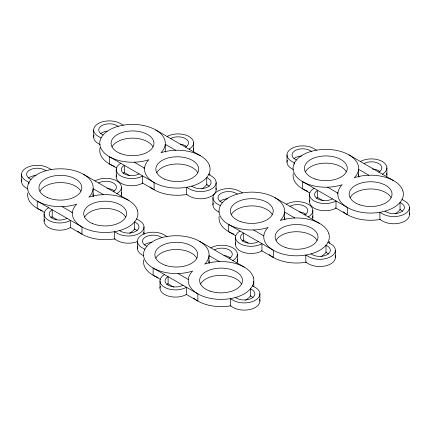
<?xml version="1.0" encoding="UTF-8"?>
<svg xmlns="http://www.w3.org/2000/svg" width="431" height="431" viewBox="0 0 431 431"><rect width="100%" height="100%" fill="white"/><g stroke="black" fill="none" stroke-linecap="round" stroke-linejoin="round"><path stroke-width="0.65" d="M253.789 281.319L253.789 286.723M349.024 154.918L393.772 180.756M368.888 175.239L358.581 169.286L358.581 176.494L359.222 176.866M316.575 150.15L313.752 148.523A15.678 9.051 0 0 0 291.588 148.523A15.678 9.051 0 0 0 291.588 161.318L294.411 162.95L294.411 164.259M402.037 199.488L404.86 201.121A15.678 9.051 0 0 1 404.86 213.916A15.678 9.051 0 0 1 382.69 213.916L379.867 212.289L379.867 219.492L382.69 221.125A15.678 9.051 0 0 0 401.234 222.682A15.678 9.051 0 0 0 409.116 212.871M311.441 151.303L310.191 150.581A10.635 6.136 0 0 0 295.154 150.581A10.635 6.136 0 0 0 295.154 159.26L296.404 159.982M385.002 211.136L386.257 211.858A10.635 6.136 0 0 0 401.293 211.858A10.635 6.136 0 0 0 401.293 203.179L400.038 202.451L400.038 209.66L401.293 210.382A10.635 6.136 0 0 1 402.538 211.244M327.56 187.199L337.866 193.147M293.349 169.545L291.588 168.526A15.678 9.051 0 0 1 287.326 160.273M309.808 193.007L302.67 188.886L302.67 181.683L347.418 207.516L347.418 214.724L335.555 207.871M317.211 197.279L323.196 200.738M274.967 197.673L319.721 223.511M155.71 129.93L200.463 155.769M294.831 217.994L284.525 212.047L284.525 219.25L285.171 219.621M175.573 150.252L165.267 144.304L165.267 151.507A32.778 18.926 0 0 1 165.197 152.089M242.524 192.905L239.701 191.278A15.678 9.051 0 0 0 217.531 191.278A15.678 9.051 0 0 0 217.531 204.073L220.354 205.706M327.98 242.244L330.803 243.876A15.678 9.051 0 0 1 330.803 256.671A15.678 9.051 0 0 1 308.634 256.671L305.811 255.044L305.811 262.247L308.634 263.88A15.678 9.051 0 0 0 327.177 265.437A15.678 9.051 0 0 0 335.059 255.626M123.266 125.162L120.443 123.535A15.678 9.051 0 0 0 98.273 123.535A15.678 9.051 0 0 0 98.273 136.331L101.096 137.963M208.723 174.501L211.546 176.134A15.678 9.051 0 0 1 211.546 188.929A15.678 9.051 0 0 1 189.376 188.929L186.553 187.302L186.553 194.505L189.376 196.137A15.678 9.051 0 0 0 207.92 197.694A15.678 9.051 0 0 0 215.802 187.884M237.384 194.058L236.134 193.336A10.635 6.136 0 0 0 221.098 193.336A10.635 6.136 0 0 0 221.098 202.015L222.348 202.737M118.126 126.315L116.876 125.593A10.635 6.136 0 0 0 101.84 125.593A10.635 6.136 0 0 0 101.84 134.273L103.09 134.995M310.95 253.891L312.2 254.613A10.635 6.136 0 0 0 327.237 254.613A10.635 6.136 0 0 0 327.237 245.934L325.987 245.212L325.987 252.415L327.237 253.137A10.635 6.136 0 0 1 328.481 253.999M191.687 186.149L192.943 186.871A10.635 6.136 0 0 0 207.979 186.871A10.635 6.136 0 0 0 207.979 178.192L206.729 177.47L206.729 184.673L207.979 185.395A10.635 6.136 0 0 1 209.224 186.257M253.503 229.955L263.81 235.902M134.246 162.212L144.552 168.16M219.12 212.197L217.531 211.282A15.678 9.051 0 0 1 213.275 203.028M100.213 144.66L98.273 143.539A15.678 9.051 0 0 1 94.012 135.286M235.752 235.762L228.613 231.641L228.613 224.438L273.367 250.276L273.367 257.479L261.498 250.626M243.154 240.04L248.218 242.96M116.494 168.02L109.355 163.899L109.355 156.695L154.109 182.534L154.109 189.737L142.241 182.884M123.896 172.298L129.887 175.751M83.582 174.356L128.33 200.189M199.472 241.263L244.221 267.101M103.44 194.672L93.134 188.724L93.134 195.927L93.78 196.299M219.331 261.585L209.03 255.631L209.03 262.84L209.671 263.212M51.133 169.582L48.31 167.955A15.678 9.051 0 0 0 26.14 167.955A15.678 9.051 0 0 0 26.14 180.751L28.963 182.383L28.963 183.692M136.589 218.926L139.412 220.553A15.678 9.051 0 0 1 139.412 233.354A15.678 9.051 0 0 1 117.248 233.354L114.425 231.722L114.425 238.93L117.248 240.557A15.678 9.051 0 0 0 137.214 241.613M167.023 236.495L164.2 234.863A15.678 9.051 0 0 0 142.031 234.863A15.678 9.051 0 0 0 142.031 247.663L144.854 249.29M252.485 285.834L255.308 287.461A15.678 9.051 0 0 1 255.308 300.262A15.678 9.051 0 0 1 233.139 300.262L230.316 298.635L230.316 305.838L233.139 307.465A15.678 9.051 0 0 0 251.682 309.027A15.678 9.051 0 0 0 259.564 299.211M45.998 170.735L44.743 170.013A10.635 6.136 0 0 0 29.707 170.013A10.635 6.136 0 0 0 29.707 178.693L30.962 179.42M161.889 237.648L160.634 236.921A10.635 6.136 0 0 0 145.597 236.921A10.635 6.136 0 0 0 145.597 245.605L146.852 246.327M119.559 230.569L120.809 231.291A10.635 6.136 0 0 0 135.846 231.291A10.635 6.136 0 0 0 135.846 222.611L134.596 221.89L134.596 229.093L135.846 229.815A10.635 6.136 0 0 1 137.09 230.682M235.45 297.482L236.705 298.204A10.635 6.136 0 0 0 251.742 298.204A10.635 6.136 0 0 0 251.742 289.519L250.486 288.797L250.486 296.005L251.742 296.727A10.635 6.136 0 0 1 252.981 297.589M62.112 206.632L72.419 212.585M178.003 273.545L188.309 279.493M27.729 188.875L26.14 187.959A15.678 9.051 0 0 1 21.884 179.705M143.798 255.885L142.031 254.866A15.678 9.051 0 0 1 137.775 246.613M44.361 212.44L37.228 208.324L37.228 201.115L81.976 226.954L81.976 234.157L70.108 227.309M51.763 216.718L56.827 219.638M160.257 279.353L153.118 275.231L153.118 268.028L197.867 293.861L197.867 301.07L186.003 294.217M167.659 283.625L173.645 287.084M409.45 207.516L409.45 214.724M386.893 167.837L386.893 175.045M335.393 250.276L335.393 257.479M329.289 241.333L329.289 243.132M312.836 210.592L312.836 217.8M309.555 194.602L309.555 201.805M286.998 154.918L286.998 162.126M259.898 293.861L259.898 301.07M237.341 254.182L237.341 261.385M235.498 237.357L235.498 244.56M216.136 182.534L216.136 189.737M212.941 197.673L212.941 204.881M193.578 142.85L193.578 150.058M159.998 280.942L159.998 288.15M144.002 226.954L144.002 234.157A15.678 9.051 0 0 0 143.674 232.304M137.441 241.263L137.441 248.466M121.445 187.269L121.445 194.478M116.241 169.615L116.241 176.818M93.683 129.93L93.683 137.139M44.107 214.035L44.107 221.238M21.55 174.356L21.55 181.559M237.012 259.554A15.494 8.943 0 0 1 237.012 263.217M223.985 255.481A10.452 6.034 0 0 1 230.456 257.97M210.894 247.857A15.494 8.943 0 0 1 232.799 247.857A15.494 8.943 0 0 1 232.799 260.507M214.455 249.915A10.452 6.034 0 0 1 229.238 249.915A10.452 6.034 0 0 1 229.238 258.449M158.225 277.639A32.778 18.926 0 0 1 143.695 259.866M209.024 260.83A32.778 18.926 0 0 1 209.03 262.84M200.625 283.932A21.431 12.375 0 0 1 221.044 275.312A21.431 12.375 0 0 1 241.468 283.932M155.871 258.099A21.431 12.375 0 0 1 176.295 249.479A21.431 12.375 0 0 1 196.714 258.099M250.777 295.65A32.778 18.926 0 0 1 245.557 300.251M230.984 305.719A32.778 18.926 0 0 1 193.697 298.117M166.883 284.729A10.452 6.034 0 0 1 168.101 283.884L168.101 276.675A10.452 6.034 0 0 0 168.101 285.209A10.452 6.034 0 0 0 182.879 285.209M160.327 286.319A15.494 8.943 0 0 0 168.122 296.016A15.494 8.943 0 0 0 186.445 294.475L186.445 287.267A15.494 8.943 0 0 1 164.534 287.267A15.494 8.943 0 0 1 164.534 274.617M144.358 244.991A10.635 6.136 0 0 1 152.019 242.362M121.116 192.646A15.494 8.943 0 0 1 121.116 196.31M107.033 188.476A10.452 6.034 0 0 1 114.565 191.057M94.998 180.945A15.494 8.943 0 0 1 116.909 180.945A15.494 8.943 0 0 1 116.909 193.594M98.564 183.008A10.452 6.034 0 0 1 113.342 183.008A10.452 6.034 0 0 1 113.342 191.536M93.134 193.923A32.778 18.926 0 0 1 93.069 196.509M72.591 212.505A32.778 18.926 0 0 1 71.708 212.704M42.33 210.727A32.778 18.926 0 0 1 27.805 192.959M84.729 217.025A21.431 12.375 0 0 1 105.153 208.405A21.431 12.375 0 0 1 125.572 217.025M39.981 191.186A21.431 12.375 0 0 1 60.405 182.566A21.431 12.375 0 0 1 80.823 191.186M134.887 228.737A32.778 18.926 0 0 1 129.666 233.338M115.088 238.812A32.778 18.926 0 0 1 77.806 231.21M50.987 217.822A10.452 6.034 0 0 1 52.21 216.976L52.21 209.768A10.452 6.034 0 0 0 52.21 218.301A10.452 6.034 0 0 0 66.988 218.301M44.436 219.406A15.494 8.943 0 0 0 52.226 229.109A15.494 8.943 0 0 0 70.555 227.563L70.555 220.36A15.494 8.943 0 0 1 48.644 220.36A15.494 8.943 0 0 1 48.644 207.71M28.462 178.078A10.635 6.136 0 0 1 36.129 175.455M312.507 215.963A15.494 8.943 0 0 1 312.507 219.632M299.486 211.896A10.452 6.034 0 0 1 305.956 214.379M286.389 204.267A15.494 8.943 0 0 1 308.3 204.267A15.494 8.943 0 0 1 308.3 216.917M289.955 206.325A10.452 6.034 0 0 1 304.733 206.325A10.452 6.034 0 0 1 304.733 214.859M284.525 217.246A32.778 18.926 0 0 1 284.455 219.832M233.721 234.049A32.778 18.926 0 0 1 219.196 216.276M276.12 240.342A21.431 12.375 0 0 1 296.544 231.722A21.431 12.375 0 0 1 316.963 240.342M231.372 214.509A21.431 12.375 0 0 1 251.79 205.889A21.431 12.375 0 0 1 272.214 214.509M326.278 252.06A32.778 18.926 0 0 1 321.057 256.66M306.479 262.129A32.778 18.926 0 0 1 269.197 254.532M242.378 241.144A10.452 6.034 0 0 1 243.601 240.293L243.601 233.09A10.452 6.034 0 0 0 243.601 241.624A10.452 6.034 0 0 0 258.379 241.624M235.827 242.728A15.494 8.943 0 0 0 243.617 252.426A15.494 8.943 0 0 0 261.946 250.885L261.946 243.682A15.494 8.943 0 0 1 240.035 243.682A15.494 8.943 0 0 1 240.035 231.032M219.853 201.401A10.635 6.136 0 0 1 227.52 198.777M193.25 148.221A15.494 8.943 0 0 1 193.25 151.89M180.228 144.153A10.452 6.034 0 0 1 186.698 146.637M167.131 136.525A15.494 8.943 0 0 1 189.042 136.525A15.494 8.943 0 0 1 189.042 149.174M170.698 138.583A10.452 6.034 0 0 1 185.475 138.583A10.452 6.034 0 0 1 185.475 147.116M144.724 168.085A32.778 18.926 0 0 1 143.841 168.284M114.463 166.307A32.778 18.926 0 0 1 100.207 147.397M156.862 172.605A21.431 12.375 0 0 1 177.286 163.985A21.431 12.375 0 0 1 197.705 172.605M112.114 146.766A21.431 12.375 0 0 1 132.532 138.146A21.431 12.375 0 0 1 152.957 146.766M207.16 184.139A32.778 18.926 0 0 1 201.8 188.918M187.221 194.386A32.778 18.926 0 0 1 149.94 186.79M209.752 173.758A32.778 18.926 0 0 1 209.962 174.894M123.121 173.402A10.452 6.034 0 0 1 124.343 172.551L124.343 165.348A10.452 6.034 0 0 0 124.343 173.882A10.452 6.034 0 0 0 139.121 173.882M116.569 174.986A15.494 8.943 0 0 0 124.36 184.683A15.494 8.943 0 0 0 142.688 183.143L142.688 175.94A15.494 8.943 0 0 1 120.777 175.94A15.494 8.943 0 0 1 120.777 163.29M100.595 133.658A10.635 6.136 0 0 1 107.179 131.132M386.564 173.208A15.494 8.943 0 0 1 386.564 176.877M372.481 169.044A10.452 6.034 0 0 1 380.013 171.624M360.445 161.512A15.494 8.943 0 0 1 382.356 161.512A15.494 8.943 0 0 1 382.356 174.162M364.012 163.57A10.452 6.034 0 0 1 378.79 163.57A10.452 6.034 0 0 1 378.79 172.104M358.576 174.49A32.778 18.926 0 0 1 358.511 177.076M338.039 193.072A32.778 18.926 0 0 1 337.155 193.271M307.777 191.294A32.778 18.926 0 0 1 293.252 173.521M350.177 197.587A21.431 12.375 0 0 1 370.595 188.967A21.431 12.375 0 0 1 391.019 197.587M305.428 171.754A21.431 12.375 0 0 1 325.847 163.133A21.431 12.375 0 0 1 346.271 171.754M400.334 209.304A32.778 18.926 0 0 1 395.114 213.905M380.535 219.374A32.778 18.926 0 0 1 343.248 211.777M316.435 198.389A10.452 6.034 0 0 1 317.658 197.538L317.658 190.335A10.452 6.034 0 0 0 317.658 198.869A10.452 6.034 0 0 0 332.436 198.869M309.884 199.973A15.494 8.943 0 0 0 317.674 209.671A15.494 8.943 0 0 0 336.002 208.13L336.002 200.927A15.494 8.943 0 0 1 314.091 200.927A15.494 8.943 0 0 1 314.091 188.277M293.91 158.646A10.635 6.136 0 0 1 301.571 156.017M253.326 277.208A32.778 18.926 0 0 0 204.714 264.074A32.778 18.926 0 0 0 181.963 236.005A32.778 18.926 0 0 0 144.013 257.916A32.778 18.926 0 0 0 192.625 271.051A32.778 18.926 0 0 0 215.376 299.119A32.778 18.926 0 0 0 253.326 277.208M210.328 291.194A21.431 12.375 0 0 0 242.475 280.479A21.431 12.375 0 0 0 210.328 269.763A21.431 12.375 0 0 0 210.328 291.194M165.579 265.361A21.431 12.375 0 0 0 197.727 254.646A21.431 12.375 0 0 0 165.579 243.93A21.431 12.375 0 0 0 165.579 265.361M137.435 210.296A32.778 18.926 0 0 0 88.824 197.161A32.778 18.926 0 0 0 66.072 169.097A32.778 18.926 0 0 0 28.117 191.008A32.778 18.926 0 0 0 76.734 204.143A32.778 18.926 0 0 0 99.486 232.212A32.778 18.926 0 0 0 137.435 210.296M92.579 223.592A21.431 12.375 0 0 0 126.472 214.848A21.431 12.375 0 0 0 96.409 202.274A21.431 12.375 0 0 0 92.579 223.592M47.825 197.754A21.431 12.375 0 0 0 81.718 189.015A21.431 12.375 0 0 0 51.661 176.435A21.431 12.375 0 0 0 47.825 197.754M328.826 233.618A32.778 18.926 0 0 0 280.215 220.483A32.778 18.926 0 0 0 257.463 192.42A32.778 18.926 0 0 0 219.508 214.331A32.778 18.926 0 0 0 268.12 227.466A32.778 18.926 0 0 0 290.871 255.529A32.778 18.926 0 0 0 328.826 233.618M285.828 247.609A21.431 12.375 0 0 0 317.976 236.894A21.431 12.375 0 0 0 285.828 226.178A21.431 12.375 0 0 0 285.828 247.609M241.074 221.771A21.431 12.375 0 0 0 273.222 211.055A21.431 12.375 0 0 0 241.074 200.34A21.431 12.375 0 0 0 241.074 221.771M209.568 165.876A32.778 18.926 0 0 0 160.957 152.741A32.778 18.926 0 0 0 138.206 124.678A32.778 18.926 0 0 0 100.251 146.588A32.778 18.926 0 0 0 148.862 159.723A32.778 18.926 0 0 0 171.613 187.787A32.778 18.926 0 0 0 209.568 165.876M164.707 179.172A21.431 12.375 0 0 0 198.599 170.428A21.431 12.375 0 0 0 168.543 157.854A21.431 12.375 0 0 0 164.707 179.172M119.958 153.334A21.431 12.375 0 0 0 153.851 144.59A21.431 12.375 0 0 0 123.794 132.015A21.431 12.375 0 0 0 119.958 153.334M402.883 190.863A32.778 18.926 0 0 0 354.266 177.728A32.778 18.926 0 0 0 331.514 149.665A32.778 18.926 0 0 0 293.565 171.576A32.778 18.926 0 0 0 342.176 184.71A32.778 18.926 0 0 0 364.928 212.774A32.778 18.926 0 0 0 402.883 190.863M359.88 204.854A21.431 12.375 0 0 0 392.027 194.139A21.431 12.375 0 0 0 359.88 183.423A21.431 12.375 0 0 0 359.88 204.854M315.131 179.016A21.431 12.375 0 0 0 347.278 168.3A21.431 12.375 0 0 0 315.131 157.584A21.431 12.375 0 0 0 315.131 179.016"/></g></svg>
